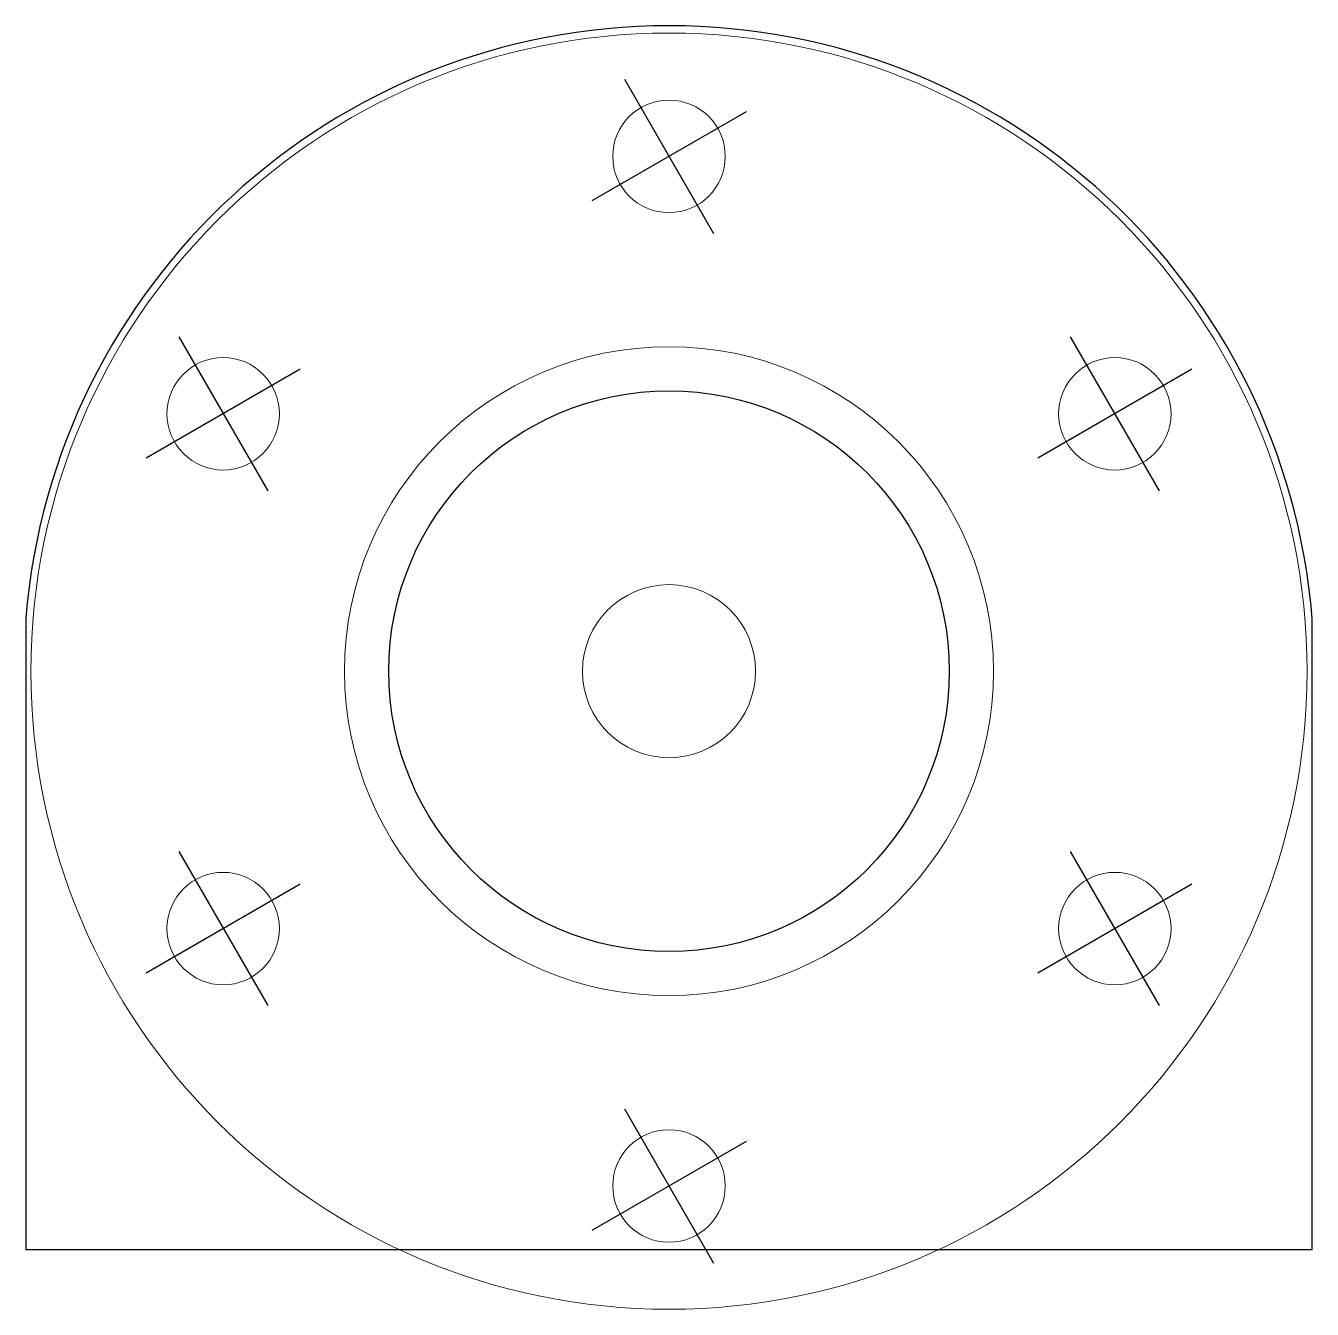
# Model space of a CAD drawing. Header units: millimetres. Extents: x -15418 to 43885, y -27590 to 23052.
# Drawn here: x 5346.4 to 5405.8, y 2935.2 to 2994.6 of the extents above; entities that cross this region are included whole.
import ezdxf

# ---------------------------------------------------------------- set-up
doc = ezdxf.new("R2010")
doc.units = ezdxf.units.MM
doc.header["$LTSCALE"] = 0.5
doc.layers.get('0').update_dxf_attribs({"lineweight": 5})
doc.layers.add('Layer1', color=1, linetype='Continuous')

msp = doc.modelspace()

# ---------------------------------------------------------------- linework, layer by layer
at = {"transparency": 33554661}
for p, q in [((5398.9551, 2977.9143), (5394.4518, 2975.3143)), ((5357.7323, 2954.1143), (5353.229, 2951.5143))]:
    msp.add_line(p, q, dxfattribs=at)
for centre, radius in [((5376.0921, 2964.7143), 29.5), ((5376.0921, 2988.5143), 2.6), ((5376.0921, 2988.5143), 2.6), ((5376.0921, 2964.7143), 15), ((5355.4807, 2976.6143), 2.6), ((5396.7035, 2976.6143), 2.6), ((5376.0921, 2964.7143), 4), ((5355.4807, 2952.8143), 2.6), ((5396.7035, 2952.8143), 2.6), ((5376.0921, 2940.9143), 2.6)]:
    msp.add_circle(centre, radius, dxfattribs=at)
at = {"layer": 'Layer1', "transparency": 33554661}
for p, q in [((5374.0349, 2992.0775), (5378.1493, 2984.9512)), ((5374.0349, 2992.0775), (5378.1493, 2984.9512)), ((5379.6552, 2990.5715), (5372.5289, 2986.4571)), ((5379.6552, 2990.5715), (5372.5289, 2986.4571)), ((5376.0921, 2988.5143), (5376.0921, 2988.5143)), ((5376.0921, 2988.5143), (5376.0921, 2988.5143)), ((5353.4234, 2980.1775), (5357.5379, 2973.0512)), ((5394.6463, 2980.1775), (5398.7607, 2973.0512)), ((5359.0438, 2978.6715), (5351.9175, 2974.5571)), ((5400.2666, 2978.6715), (5393.1403, 2974.5571)), ((5355.4807, 2976.6143), (5355.4807, 2976.6143)), ((5396.7035, 2976.6143), (5396.7035, 2976.6143)), ((5346.3521, 2967.1552), (5346.3521, 2937.9743)), ((5405.8321, 2937.9743), (5405.8321, 2967.1552)), ((5353.4234, 2956.3775), (5357.5379, 2949.2512)), ((5353.4234, 2956.3775), (5357.5379, 2949.2512)), ((5394.6463, 2956.3775), (5398.7607, 2949.2512)), ((5359.0438, 2954.8715), (5351.9175, 2950.7571)), ((5359.0438, 2954.8715), (5351.9175, 2950.7571)), ((5400.2666, 2954.8715), (5393.1403, 2950.7571)), ((5355.4807, 2952.8143), (5355.4807, 2952.8143)), ((5355.4807, 2952.8143), (5355.4807, 2952.8143)), ((5396.7035, 2952.8143), (5396.7035, 2952.8143)), ((5374.0349, 2944.4775), (5378.1493, 2937.3512)), ((5379.6552, 2942.9715), (5372.5289, 2938.8571)), ((5376.0921, 2940.9143), (5376.0921, 2940.9143)), ((5346.3521, 2937.9743), (5405.8321, 2937.9743))]:
    msp.add_line(p, q, dxfattribs=at)
msp.add_circle((5376.0921, 2964.7143), 12.96, dxfattribs=at)
msp.add_arc((5376.0921, 2964.7143), 29.84, 4.692017, 175.307983, dxfattribs=at)

doc.saveas('drawing.dxf')
